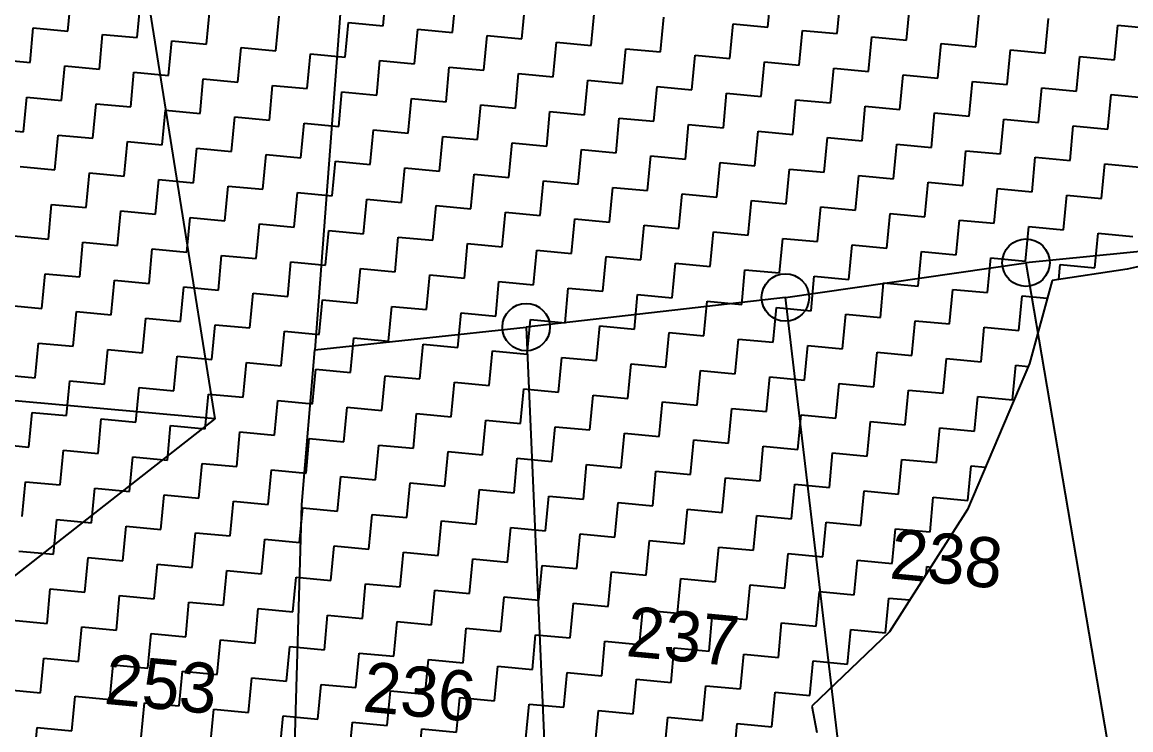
# Model space of a CAD drawing. Header units: metres. Extents: x 279090 to 282389, y 2073542 to 2078104.
# Drawn here: x 279539.4 to 279738.9, y 2077123.9 to 2077251.3 of the extents above; entities that cross this region are included whole.
import ezdxf
from ezdxf.enums import TextEntityAlignment as Align

# ---------------------------------------------------------------- set-up
doc = ezdxf.new("R2010")
doc.units = ezdxf.units.M
doc.header["$LTSCALE"] = 0.3
doc.header["$MEASUREMENT"] = 0
for name, color, linetype in [('POLY_HATCH', 12, 'Continuous'), ('POLY_PARCEL', 6, 'Continuous'), ('TEXT_PARCEL', 7, 'Continuous')]:
    doc.layers.add(name, color=color, linetype=linetype)
doc.styles.add('TEXT_MAP', font='', dxfattribs={"height": 1.8})
doc.styles.get('TEXT_MAP').set_extended_font_data('Kruti Dev 050')

msp = doc.modelspace()

# ---------------------------------------------------------------- linework, layer by layer
for centre in [(279720.06, 2077208.03), (279676.76, 2077201.76), (279630.12, 2077196.43)]:
    msp.add_circle(centre, 4.27)
at = {"layer": 'POLY_HATCH', "linetype": 'Continuous'}
for p, q in [((279547.64, 2077249.72), (279548.23, 2077255.96)), ((279604.38, 2077250.67), (279604.97, 2077256.91)), ((279673.6, 2077250.44), (279674.19, 2077256.68)), ((279560.12, 2077248.55), (279560.71, 2077254.78)), ((279616.86, 2077249.49), (279617.45, 2077255.73)), ((279629.34, 2077248.32), (279629.93, 2077254.55)), ((279686.08, 2077249.26), (279686.67, 2077255.5)), ((279698.56, 2077248.09), (279699.15, 2077254.32)), ((279572.6, 2077247.37), (279573.19, 2077253.61)), ((279585.08, 2077246.19), (279585.67, 2077252.43)), ((279641.82, 2077247.14), (279642.41, 2077253.38)), ((279654.3, 2077245.96), (279654.89, 2077252.2)), ((279711.04, 2077246.91), (279711.63, 2077253.15)), ((279723.52, 2077245.73), (279724.11, 2077251.97)), ((279540.82, 2077244.07), (279541.41, 2077250.31)), ((279541.41, 2077250.31), (279547.64, 2077249.72)), ((279597.56, 2077245.02), (279598.15, 2077251.26)), ((279598.15, 2077251.26), (279604.38, 2077250.67)), ((279610.04, 2077243.84), (279610.62, 2077250.08)), ((279610.62, 2077250.08), (279616.86, 2077249.49)), ((279666.78, 2077244.79), (279667.36, 2077251.03)), ((279667.36, 2077251.03), (279673.6, 2077250.44)), ((279679.26, 2077243.61), (279679.84, 2077249.85)), ((279679.84, 2077249.85), (279686.08, 2077249.26)), ((279736, 2077244.56), (279736.58, 2077250.8)), ((279736.58, 2077250.8), (279742.82, 2077250.21)), ((279553.3, 2077242.89), (279553.88, 2077249.13)), ((279553.88, 2077249.13), (279560.12, 2077248.55)), ((279565.77, 2077241.72), (279566.36, 2077247.96)), ((279566.36, 2077247.96), (279572.6, 2077247.37)), ((279622.51, 2077242.66), (279623.1, 2077248.9)), ((279623.1, 2077248.9), (279629.34, 2077248.32)), ((279691.73, 2077242.43), (279692.32, 2077248.67)), ((279692.32, 2077248.67), (279698.56, 2077248.09)), ((279578.25, 2077240.54), (279578.84, 2077246.78)), ((279578.84, 2077246.78), (279585.08, 2077246.19)), ((279634.99, 2077241.49), (279635.58, 2077247.73)), ((279635.58, 2077247.73), (279641.82, 2077247.14)), ((279647.47, 2077240.31), (279648.06, 2077246.55)), ((279648.06, 2077246.55), (279654.3, 2077245.96)), ((279704.21, 2077241.26), (279704.8, 2077247.5)), ((279704.8, 2077247.5), (279711.04, 2077246.91)), ((279716.69, 2077240.08), (279717.28, 2077246.32)), ((279717.28, 2077246.32), (279723.52, 2077245.73)), ((279534.58, 2077244.66), (279540.82, 2077244.07)), ((279590.73, 2077239.37), (279591.32, 2077245.6)), ((279591.32, 2077245.6), (279597.56, 2077245.02)), ((279603.21, 2077238.19), (279603.8, 2077244.43)), ((279603.8, 2077244.43), (279610.04, 2077243.84)), ((279659.95, 2077239.14), (279660.54, 2077245.37)), ((279660.54, 2077245.37), (279666.78, 2077244.79)), ((279672.43, 2077237.96), (279673.02, 2077244.2)), ((279673.02, 2077244.2), (279679.26, 2077243.61)), ((279729.17, 2077238.91), (279729.76, 2077245.14)), ((279729.76, 2077245.14), (279736, 2077244.56)), ((279546.47, 2077237.24), (279547.06, 2077243.48)), ((279547.06, 2077243.48), (279553.3, 2077242.89)), ((279558.95, 2077236.07), (279559.53, 2077242.31)), ((279559.53, 2077242.31), (279565.77, 2077241.72)), ((279615.69, 2077237.01), (279616.28, 2077243.25)), ((279616.28, 2077243.25), (279622.51, 2077242.66)), ((279628.17, 2077235.84), (279628.75, 2077242.08)), ((279628.75, 2077242.08), (279634.99, 2077241.49)), ((279684.91, 2077236.78), (279685.49, 2077243.02)), ((279685.49, 2077243.02), (279691.73, 2077242.43)), ((279697.38, 2077235.61), (279697.97, 2077241.85)), ((279697.97, 2077241.85), (279704.21, 2077241.26)), ((279571.42, 2077234.89), (279572.01, 2077241.13)), ((279572.01, 2077241.13), (279578.25, 2077240.54)), ((279583.9, 2077233.71), (279584.49, 2077239.95)), ((279584.49, 2077239.95), (279590.73, 2077239.37)), ((279640.64, 2077234.66), (279641.23, 2077240.9)), ((279641.23, 2077240.9), (279647.47, 2077240.31)), ((279709.86, 2077234.43), (279710.45, 2077240.67)), ((279710.45, 2077240.67), (279716.69, 2077240.08)), ((279539.64, 2077231.59), (279540.23, 2077237.83)), ((279540.23, 2077237.83), (279546.47, 2077237.24)), ((279596.38, 2077232.54), (279596.97, 2077238.78)), ((279596.97, 2077238.78), (279603.21, 2077238.19)), ((279653.12, 2077233.48), (279653.71, 2077239.72)), ((279653.71, 2077239.72), (279659.95, 2077239.14)), ((279665.6, 2077232.31), (279666.19, 2077238.55)), ((279666.19, 2077238.55), (279672.43, 2077237.96)), ((279722.34, 2077233.25), (279722.93, 2077239.49)), ((279722.93, 2077239.49), (279729.17, 2077238.91)), ((279734.82, 2077232.08), (279735.41, 2077238.32)), ((279735.41, 2077238.32), (279741.65, 2077237.73)), ((279552.12, 2077230.42), (279552.71, 2077236.65)), ((279552.71, 2077236.65), (279558.95, 2077236.07)), ((279608.86, 2077231.36), (279609.45, 2077237.6)), ((279609.45, 2077237.6), (279615.69, 2077237.01)), ((279621.34, 2077230.19), (279621.93, 2077236.42)), ((279621.93, 2077236.42), (279628.17, 2077235.84)), ((279678.08, 2077231.13), (279678.67, 2077237.37)), ((279678.67, 2077237.37), (279684.91, 2077236.78)), ((279690.56, 2077229.96), (279691.15, 2077236.19)), ((279691.15, 2077236.19), (279697.38, 2077235.61)), ((279564.6, 2077229.24), (279565.19, 2077235.48)), ((279565.19, 2077235.48), (279571.42, 2077234.89)), ((279577.08, 2077228.06), (279577.66, 2077234.3)), ((279577.66, 2077234.3), (279583.9, 2077233.71)), ((279633.82, 2077229.01), (279634.4, 2077235.25)), ((279634.4, 2077235.25), (279640.64, 2077234.66)), ((279646.29, 2077227.83), (279646.88, 2077234.07)), ((279646.88, 2077234.07), (279653.12, 2077233.48)), ((279703.04, 2077228.78), (279703.62, 2077235.02)), ((279703.62, 2077235.02), (279709.86, 2077234.43)), ((279715.51, 2077227.6), (279716.1, 2077233.84)), ((279716.1, 2077233.84), (279722.34, 2077233.25)), ((279533.4, 2077232.18), (279539.64, 2077231.59)), ((279589.55, 2077226.89), (279590.14, 2077233.13)), ((279590.14, 2077233.13), (279596.38, 2077232.54)), ((279602.03, 2077225.71), (279602.62, 2077231.95)), ((279602.62, 2077231.95), (279608.86, 2077231.36)), ((279658.77, 2077226.66), (279659.36, 2077232.9)), ((279659.36, 2077232.9), (279665.6, 2077232.31)), ((279727.99, 2077226.43), (279728.58, 2077232.67)), ((279728.58, 2077232.67), (279734.82, 2077232.08)), ((279545.29, 2077224.76), (279545.88, 2077231)), ((279545.88, 2077231), (279552.12, 2077230.42)), ((279557.77, 2077223.59), (279558.36, 2077229.83)), ((279558.36, 2077229.83), (279564.6, 2077229.24)), ((279614.51, 2077224.53), (279615.1, 2077230.77)), ((279615.1, 2077230.77), (279621.34, 2077230.19)), ((279671.25, 2077225.48), (279671.84, 2077231.72)), ((279671.84, 2077231.72), (279678.08, 2077231.13)), ((279683.73, 2077224.3), (279684.32, 2077230.54)), ((279684.32, 2077230.54), (279690.56, 2077229.96)), ((279570.25, 2077222.41), (279570.84, 2077228.65)), ((279570.84, 2077228.65), (279577.08, 2077228.06)), ((279626.99, 2077223.36), (279627.58, 2077229.6)), ((279627.58, 2077229.6), (279633.82, 2077229.01)), ((279639.47, 2077222.18), (279640.06, 2077228.42)), ((279640.06, 2077228.42), (279646.29, 2077227.83)), ((279696.21, 2077223.13), (279696.8, 2077229.37)), ((279696.8, 2077229.37), (279703.04, 2077228.78)), ((279708.69, 2077221.95), (279709.27, 2077228.19)), ((279709.27, 2077228.19), (279715.51, 2077227.6)), ((279582.73, 2077221.24), (279583.32, 2077227.48)), ((279583.32, 2077227.48), (279589.55, 2077226.89)), ((279595.21, 2077220.06), (279595.79, 2077226.3)), ((279595.79, 2077226.3), (279602.03, 2077225.71)), ((279651.95, 2077221.01), (279652.53, 2077227.25)), ((279652.53, 2077227.25), (279658.77, 2077226.66)), ((279664.42, 2077219.83), (279665.01, 2077226.07)), ((279665.01, 2077226.07), (279671.25, 2077225.48)), ((279721.16, 2077220.78), (279721.75, 2077227.02)), ((279721.75, 2077227.02), (279727.99, 2077226.43)), ((279733.64, 2077219.6), (279734.23, 2077225.84)), ((279734.23, 2077225.84), (279740.47, 2077225.25)), ((279539.05, 2077225.35), (279545.29, 2077224.76)), ((279550.94, 2077217.94), (279551.53, 2077224.18)), ((279551.53, 2077224.18), (279557.77, 2077223.59)), ((279607.68, 2077218.88), (279608.27, 2077225.12)), ((279608.27, 2077225.12), (279614.51, 2077224.53)), ((279620.16, 2077217.71), (279620.75, 2077223.95)), ((279620.75, 2077223.95), (279626.99, 2077223.36)), ((279676.9, 2077218.65), (279677.49, 2077224.89)), ((279677.49, 2077224.89), (279683.73, 2077224.3)), ((279563.42, 2077216.76), (279564.01, 2077223)), ((279564.01, 2077223), (279570.25, 2077222.41)), ((279575.9, 2077215.58), (279576.49, 2077221.82)), ((279576.49, 2077221.82), (279582.73, 2077221.24)), ((279632.64, 2077216.53), (279633.23, 2077222.77)), ((279633.23, 2077222.77), (279639.47, 2077222.18)), ((279689.38, 2077217.48), (279689.97, 2077223.72)), ((279689.97, 2077223.72), (279696.21, 2077223.13)), ((279701.86, 2077216.3), (279702.45, 2077222.54)), ((279702.45, 2077222.54), (279708.69, 2077221.95)), ((279588.38, 2077214.41), (279588.97, 2077220.65)), ((279588.97, 2077220.65), (279595.21, 2077220.06)), ((279645.12, 2077215.35), (279645.71, 2077221.59)), ((279645.71, 2077221.59), (279651.95, 2077221.01)), ((279657.6, 2077214.18), (279658.19, 2077220.42)), ((279658.19, 2077220.42), (279664.42, 2077219.83)), ((279714.34, 2077215.12), (279714.93, 2077221.36)), ((279714.93, 2077221.36), (279721.16, 2077220.78)), ((279726.82, 2077213.95), (279727.4, 2077220.19)), ((279727.4, 2077220.19), (279733.64, 2077219.6)), ((279544.12, 2077212.29), (279544.7, 2077218.53)), ((279544.7, 2077218.53), (279550.94, 2077217.94)), ((279600.86, 2077213.23), (279601.44, 2077219.47)), ((279601.44, 2077219.47), (279607.68, 2077218.88)), ((279613.33, 2077212.06), (279613.92, 2077218.3)), ((279613.92, 2077218.3), (279620.16, 2077217.71)), ((279670.08, 2077213), (279670.66, 2077219.24)), ((279670.66, 2077219.24), (279676.9, 2077218.65)), ((279682.55, 2077211.83), (279683.14, 2077218.07)), ((279683.14, 2077218.07), (279689.38, 2077217.48)), ((279556.59, 2077211.11), (279557.18, 2077217.35)), ((279557.18, 2077217.35), (279563.42, 2077216.76)), ((279569.07, 2077209.93), (279569.66, 2077216.17)), ((279569.66, 2077216.17), (279575.9, 2077215.58)), ((279625.81, 2077210.88), (279626.4, 2077217.12)), ((279626.4, 2077217.12), (279632.64, 2077216.53)), ((279638.29, 2077209.7), (279638.88, 2077215.94)), ((279638.88, 2077215.94), (279645.12, 2077215.35)), ((279695.03, 2077210.65), (279695.62, 2077216.89)), ((279695.62, 2077216.89), (279701.86, 2077216.3)), ((279581.55, 2077208.76), (279582.14, 2077215)), ((279582.14, 2077215), (279588.38, 2077214.41)), ((279650.77, 2077208.53), (279651.36, 2077214.77)), ((279651.36, 2077214.77), (279657.6, 2077214.18)), ((279707.51, 2077209.47), (279708.1, 2077215.71)), ((279708.1, 2077215.71), (279714.34, 2077215.12)), ((279719.99, 2077208.3), (279720.58, 2077214.54)), ((279720.58, 2077214.54), (279726.82, 2077213.95)), ((279537.88, 2077212.87), (279544.12, 2077212.29)), ((279594.03, 2077207.58), (279594.62, 2077213.82)), ((279594.62, 2077213.82), (279600.86, 2077213.23)), ((279606.51, 2077206.41), (279607.1, 2077212.64)), ((279607.1, 2077212.64), (279613.33, 2077212.06)), ((279663.25, 2077207.35), (279663.84, 2077213.59)), ((279663.84, 2077213.59), (279670.08, 2077213)), ((279675.73, 2077206.18), (279676.31, 2077212.41)), ((279676.31, 2077212.41), (279682.55, 2077211.83)), ((279732.47, 2077207.12), (279733.06, 2077213.36)), ((279733.06, 2077213.36), (279739.29, 2077212.77)), ((279549.77, 2077205.46), (279550.35, 2077211.7)), ((279550.35, 2077211.7), (279556.59, 2077211.11)), ((279562.25, 2077204.28), (279562.83, 2077210.52)), ((279562.83, 2077210.52), (279569.07, 2077209.93)), ((279618.99, 2077205.23), (279619.57, 2077211.47)), ((279619.57, 2077211.47), (279625.81, 2077210.88)), ((279631.46, 2077204.05), (279632.05, 2077210.29)), ((279632.05, 2077210.29), (279638.29, 2077209.7)), ((279688.2, 2077205), (279688.79, 2077211.24)), ((279688.79, 2077211.24), (279695.03, 2077210.65)), ((279700.68, 2077203.82), (279701.27, 2077210.06)), ((279701.27, 2077210.06), (279707.51, 2077209.47)), ((279574.72, 2077203.11), (279575.31, 2077209.35)), ((279575.31, 2077209.35), (279581.55, 2077208.76)), ((279587.2, 2077201.93), (279587.79, 2077208.17)), ((279587.79, 2077208.17), (279594.03, 2077207.58)), ((279643.94, 2077202.88), (279644.53, 2077209.12)), ((279644.53, 2077209.12), (279650.77, 2077208.53)), ((279656.42, 2077201.7), (279657.01, 2077207.94)), ((279657.01, 2077207.94), (279663.25, 2077207.35)), ((279713.16, 2077202.65), (279713.75, 2077208.89)), ((279713.75, 2077208.89), (279719.99, 2077208.3)), ((279542.94, 2077199.81), (279543.53, 2077206.05)), ((279543.53, 2077206.05), (279549.77, 2077205.46)), ((279599.68, 2077200.75), (279600.27, 2077206.99)), ((279600.27, 2077206.99), (279606.51, 2077206.41)), ((279668.9, 2077200.52), (279669.49, 2077206.76)), ((279669.49, 2077206.76), (279675.73, 2077206.18)), ((279725.97, 2077205), (279726.23, 2077207.71)), ((279726.23, 2077207.71), (279732.47, 2077207.12)), ((279555.42, 2077198.63), (279556.01, 2077204.87)), ((279556.01, 2077204.87), (279562.25, 2077204.28)), ((279612.16, 2077199.58), (279612.75, 2077205.82)), ((279612.75, 2077205.82), (279618.99, 2077205.23)), ((279624.64, 2077198.4), (279625.22, 2077204.64)), ((279625.22, 2077204.64), (279631.46, 2077204.05)), ((279681.38, 2077199.35), (279681.97, 2077205.59)), ((279681.97, 2077205.59), (279688.2, 2077205)), ((279693.86, 2077198.17), (279694.44, 2077204.41)), ((279694.44, 2077204.41), (279700.68, 2077203.82)), ((279567.9, 2077197.46), (279568.48, 2077203.69)), ((279568.48, 2077203.69), (279574.72, 2077203.11)), ((279580.37, 2077196.28), (279580.96, 2077202.52)), ((279580.96, 2077202.52), (279587.2, 2077201.93)), ((279637.12, 2077197.23), (279637.7, 2077203.46)), ((279637.7, 2077203.46), (279643.94, 2077202.88)), ((279649.59, 2077196.05), (279650.18, 2077202.29)), ((279650.18, 2077202.29), (279656.42, 2077201.7)), ((279706.33, 2077197), (279706.92, 2077203.23)), ((279706.92, 2077203.23), (279713.16, 2077202.65)), ((279718.81, 2077195.82), (279719.4, 2077202.06)), ((279719.4, 2077202.06), (279723.9, 2077201.63)), ((279536.7, 2077200.4), (279542.94, 2077199.81)), ((279592.85, 2077195.1), (279593.44, 2077201.34)), ((279593.44, 2077201.34), (279599.68, 2077200.75)), ((279605.33, 2077193.93), (279605.92, 2077200.17)), ((279605.92, 2077200.17), (279612.16, 2077199.58)), ((279662.07, 2077194.87), (279662.66, 2077201.11)), ((279662.66, 2077201.11), (279668.9, 2077200.52)), ((279674.55, 2077193.7), (279675.14, 2077199.94)), ((279675.14, 2077199.94), (279681.38, 2077199.35)), ((279548.59, 2077192.98), (279549.18, 2077199.22)), ((279549.18, 2077199.22), (279555.42, 2077198.63)), ((279561.07, 2077191.8), (279561.66, 2077198.04)), ((279561.66, 2077198.04), (279567.9, 2077197.46)), ((279617.81, 2077192.75), (279618.4, 2077198.99)), ((279618.4, 2077198.99), (279624.64, 2077198.4)), ((279687.03, 2077192.52), (279687.62, 2077198.76)), ((279687.62, 2077198.76), (279693.86, 2077198.17)), ((279573.55, 2077190.63), (279574.14, 2077196.87)), ((279574.14, 2077196.87), (279580.37, 2077196.28)), ((279630.29, 2077191.57), (279630.88, 2077197.81)), ((279630.88, 2077197.81), (279637.12, 2077197.23)), ((279642.77, 2077190.4), (279643.35, 2077196.64)), ((279643.35, 2077196.64), (279649.59, 2077196.05)), ((279699.51, 2077191.34), (279700.1, 2077197.58)), ((279700.1, 2077197.58), (279706.33, 2077197)), ((279711.99, 2077190.17), (279712.57, 2077196.41)), ((279712.57, 2077196.41), (279718.81, 2077195.82)), ((279586.03, 2077189.45), (279586.61, 2077195.69)), ((279586.61, 2077195.69), (279592.85, 2077195.1)), ((279598.5, 2077188.28), (279599.09, 2077194.51)), ((279599.09, 2077194.51), (279605.33, 2077193.93)), ((279655.24, 2077189.22), (279655.83, 2077195.46)), ((279655.83, 2077195.46), (279662.07, 2077194.87)), ((279667.72, 2077188.05), (279668.31, 2077194.29)), ((279668.31, 2077194.29), (279674.55, 2077193.7)), ((279541.76, 2077187.33), (279542.35, 2077193.57)), ((279542.35, 2077193.57), (279548.59, 2077192.98)), ((279554.24, 2077186.15), (279554.83, 2077192.39)), ((279554.83, 2077192.39), (279561.07, 2077191.8)), ((279610.98, 2077187.1), (279611.57, 2077193.34)), ((279611.57, 2077193.34), (279617.81, 2077192.75)), ((279623.46, 2077185.92), (279624.05, 2077192.16)), ((279624.05, 2077192.16), (279630.29, 2077191.57)), ((279680.2, 2077186.87), (279680.79, 2077193.11)), ((279680.79, 2077193.11), (279687.03, 2077192.52)), ((279692.68, 2077185.69), (279693.27, 2077191.93)), ((279693.27, 2077191.93), (279699.51, 2077191.34)), ((279566.72, 2077184.98), (279567.31, 2077191.22)), ((279567.31, 2077191.22), (279573.55, 2077190.63)), ((279579.2, 2077183.8), (279579.79, 2077190.04)), ((279579.79, 2077190.04), (279586.03, 2077189.45)), ((279635.94, 2077184.75), (279636.53, 2077190.99)), ((279636.53, 2077190.99), (279642.77, 2077190.4)), ((279705.16, 2077184.52), (279705.75, 2077190.76)), ((279705.75, 2077190.76), (279711.99, 2077190.17)), ((279535.52, 2077187.92), (279541.76, 2077187.33)), ((279591.68, 2077182.62), (279592.26, 2077188.86)), ((279592.26, 2077188.86), (279598.5, 2077188.28)), ((279648.42, 2077183.57), (279649.01, 2077189.81)), ((279649.01, 2077189.81), (279655.24, 2077189.22)), ((279660.9, 2077182.39), (279661.48, 2077188.63)), ((279661.48, 2077188.63), (279667.72, 2077188.05)), ((279717.64, 2077183.34), (279718.22, 2077189.58)), ((279718.22, 2077189.58), (279720.48, 2077189.37)), ((279547.41, 2077180.5), (279548, 2077186.74)), ((279548, 2077186.74), (279554.24, 2077186.15)), ((279604.16, 2077181.45), (279604.74, 2077187.69)), ((279604.74, 2077187.69), (279610.98, 2077187.1)), ((279616.63, 2077180.27), (279617.22, 2077186.51)), ((279617.22, 2077186.51), (279623.46, 2077185.92)), ((279673.37, 2077181.22), (279673.96, 2077187.46)), ((279673.96, 2077187.46), (279680.2, 2077186.87)), ((279685.85, 2077180.04), (279686.44, 2077186.28)), ((279686.44, 2077186.28), (279692.68, 2077185.69)), ((279559.89, 2077179.33), (279560.48, 2077185.57)), ((279560.48, 2077185.57), (279566.72, 2077184.98)), ((279572.37, 2077178.15), (279572.96, 2077184.39)), ((279572.96, 2077184.39), (279579.2, 2077183.8)), ((279629.11, 2077179.1), (279629.7, 2077185.34)), ((279629.7, 2077185.34), (279635.94, 2077184.75)), ((279641.59, 2077177.92), (279642.18, 2077184.16)), ((279642.18, 2077184.16), (279648.42, 2077183.57)), ((279698.33, 2077178.87), (279698.92, 2077185.11)), ((279698.92, 2077185.11), (279705.16, 2077184.52)), ((279710.81, 2077177.69), (279711.4, 2077183.93)), ((279711.4, 2077183.93), (279717.64, 2077183.34)), ((279584.85, 2077176.97), (279585.44, 2077183.21)), ((279585.44, 2077183.21), (279591.68, 2077182.62)), ((279597.33, 2077175.8), (279597.92, 2077182.04)), ((279597.92, 2077182.04), (279604.16, 2077181.45)), ((279654.07, 2077176.74), (279654.66, 2077182.98)), ((279654.66, 2077182.98), (279660.9, 2077182.39)), ((279540.59, 2077174.85), (279541.18, 2077181.09)), ((279541.18, 2077181.09), (279547.41, 2077180.5)), ((279609.81, 2077174.62), (279610.39, 2077180.86)), ((279610.39, 2077180.86), (279616.63, 2077180.27)), ((279666.55, 2077175.57), (279667.13, 2077181.81)), ((279667.13, 2077181.81), (279673.37, 2077181.22)), ((279679.03, 2077174.39), (279679.61, 2077180.63)), ((279679.61, 2077180.63), (279685.85, 2077180.04)), ((279553.07, 2077173.67), (279553.65, 2077179.91)), ((279553.65, 2077179.91), (279559.89, 2077179.33)), ((279565.54, 2077172.5), (279566.13, 2077178.74)), ((279566.13, 2077178.74), (279572.37, 2077178.15)), ((279622.28, 2077173.45), (279622.87, 2077179.68)), ((279622.87, 2077179.68), (279629.11, 2077179.1)), ((279634.76, 2077172.27), (279635.35, 2077178.51)), ((279635.35, 2077178.51), (279641.59, 2077177.92)), ((279691.5, 2077173.22), (279692.09, 2077179.45)), ((279692.09, 2077179.45), (279698.33, 2077178.87)), ((279703.98, 2077172.04), (279704.57, 2077178.28)), ((279704.57, 2077178.28), (279710.81, 2077177.69)), ((279578.02, 2077171.32), (279578.61, 2077177.56)), ((279578.61, 2077177.56), (279584.85, 2077176.97)), ((279590.5, 2077170.15), (279591.09, 2077176.39)), ((279591.09, 2077176.39), (279597.33, 2077175.8)), ((279647.24, 2077171.09), (279647.83, 2077177.33)), ((279647.83, 2077177.33), (279654.07, 2077176.74)), ((279659.72, 2077169.92), (279660.31, 2077176.16)), ((279660.31, 2077176.16), (279666.55, 2077175.57)), ((279534.35, 2077175.44), (279540.59, 2077174.85)), ((279546.24, 2077168.02), (279546.83, 2077174.26)), ((279546.83, 2077174.26), (279553.07, 2077173.67)), ((279602.98, 2077168.97), (279603.57, 2077175.21)), ((279603.57, 2077175.21), (279609.81, 2077174.62)), ((279615.46, 2077167.79), (279616.05, 2077174.03)), ((279616.05, 2077174.03), (279622.28, 2077173.45)), ((279672.2, 2077168.74), (279672.79, 2077174.98)), ((279672.79, 2077174.98), (279679.03, 2077174.39)), ((279558.72, 2077166.85), (279559.3, 2077173.09)), ((279559.3, 2077173.09), (279565.54, 2077172.5)), ((279627.94, 2077166.62), (279628.52, 2077172.86)), ((279628.52, 2077172.86), (279634.76, 2077172.27)), ((279684.68, 2077167.56), (279685.26, 2077173.8)), ((279685.26, 2077173.8), (279691.5, 2077173.22)), ((279697.15, 2077166.39), (279697.74, 2077172.63)), ((279697.74, 2077172.63), (279703.98, 2077172.04)), ((279571.19, 2077165.67), (279571.78, 2077171.91)), ((279571.78, 2077171.91), (279578.02, 2077171.32)), ((279583.67, 2077164.5), (279584.26, 2077170.73)), ((279584.26, 2077170.73), (279590.5, 2077170.15)), ((279640.41, 2077165.44), (279641, 2077171.68)), ((279641, 2077171.68), (279647.24, 2077171.09)), ((279652.89, 2077164.27), (279653.48, 2077170.5)), ((279653.48, 2077170.5), (279659.72, 2077169.92)), ((279709.63, 2077165.21), (279710.22, 2077171.45)), ((279710.22, 2077171.45), (279712.78, 2077171.21)), ((279539.41, 2077162.37), (279540, 2077168.61)), ((279540, 2077168.61), (279546.24, 2077168.02)), ((279596.15, 2077163.32), (279596.74, 2077169.56)), ((279596.74, 2077169.56), (279602.98, 2077168.97)), ((279608.63, 2077162.14), (279609.22, 2077168.38)), ((279609.22, 2077168.38), (279615.46, 2077167.79)), ((279665.37, 2077163.09), (279665.96, 2077169.33)), ((279665.96, 2077169.33), (279672.2, 2077168.74)), ((279677.85, 2077161.91), (279678.44, 2077168.15)), ((279678.44, 2077168.15), (279684.68, 2077167.56)), ((279551.89, 2077161.2), (279552.48, 2077167.44)), ((279552.48, 2077167.44), (279558.72, 2077166.85)), ((279564.37, 2077160.02), (279564.96, 2077166.26)), ((279564.96, 2077166.26), (279571.19, 2077165.67)), ((279621.11, 2077160.97), (279621.7, 2077167.21)), ((279621.7, 2077167.21), (279627.94, 2077166.62)), ((279633.59, 2077159.79), (279634.17, 2077166.03)), ((279634.17, 2077166.03), (279640.41, 2077165.44)), ((279690.33, 2077160.74), (279690.92, 2077166.98)), ((279690.92, 2077166.98), (279697.15, 2077166.39)), ((279576.85, 2077158.84), (279577.43, 2077165.08)), ((279577.43, 2077165.08), (279583.67, 2077164.5)), ((279646.06, 2077158.61), (279646.65, 2077164.85)), ((279646.65, 2077164.85), (279652.89, 2077164.27)), ((279702.81, 2077159.56), (279703.39, 2077165.8)), ((279703.39, 2077165.8), (279709.63, 2077165.21)), ((279589.32, 2077157.67), (279589.91, 2077163.91)), ((279589.91, 2077163.91), (279596.15, 2077163.32)), ((279601.8, 2077156.49), (279602.39, 2077162.73)), ((279602.39, 2077162.73), (279608.63, 2077162.14)), ((279658.54, 2077157.44), (279659.13, 2077163.68)), ((279659.13, 2077163.68), (279665.37, 2077163.09)), ((279671.02, 2077156.26), (279671.61, 2077162.5)), ((279671.61, 2077162.5), (279677.85, 2077161.91)), ((279545.06, 2077155.55), (279545.65, 2077161.78)), ((279545.65, 2077161.78), (279551.89, 2077161.2)), ((279557.54, 2077154.37), (279558.13, 2077160.61)), ((279558.13, 2077160.61), (279564.37, 2077160.02)), ((279614.28, 2077155.32), (279614.87, 2077161.55)), ((279614.87, 2077161.55), (279621.11, 2077160.97)), ((279626.76, 2077154.14), (279627.35, 2077160.38)), ((279627.35, 2077160.38), (279633.59, 2077159.79)), ((279683.5, 2077155.09), (279684.09, 2077161.32)), ((279684.09, 2077161.32), (279690.33, 2077160.74)), ((279695.98, 2077153.91), (279696.57, 2077160.15)), ((279696.57, 2077160.15), (279702.81, 2077159.56)), ((279570.02, 2077153.19), (279570.61, 2077159.43)), ((279570.61, 2077159.43), (279576.85, 2077158.84)), ((279582.5, 2077152.02), (279583.09, 2077158.26)), ((279583.09, 2077158.26), (279589.32, 2077157.67)), ((279639.24, 2077152.96), (279639.83, 2077159.2)), ((279639.83, 2077159.2), (279646.06, 2077158.61)), ((279651.72, 2077151.79), (279652.3, 2077158.03)), ((279652.3, 2077158.03), (279658.54, 2077157.44)), ((279538.82, 2077156.13), (279545.06, 2077155.55)), ((279594.98, 2077150.84), (279595.56, 2077157.08)), ((279595.56, 2077157.08), (279601.8, 2077156.49)), ((279664.19, 2077150.61), (279664.78, 2077156.85)), ((279664.78, 2077156.85), (279671.02, 2077156.26)), ((279550.71, 2077148.72), (279551.3, 2077154.96)), ((279551.3, 2077154.96), (279557.54, 2077154.37)), ((279607.45, 2077149.66), (279608.04, 2077155.9)), ((279608.04, 2077155.9), (279614.28, 2077155.32)), ((279619.93, 2077148.49), (279620.52, 2077154.73)), ((279620.52, 2077154.73), (279626.76, 2077154.14)), ((279676.67, 2077149.43), (279677.26, 2077155.67)), ((279677.26, 2077155.67), (279683.5, 2077155.09)), ((279689.15, 2077148.26), (279689.74, 2077154.5)), ((279689.74, 2077154.5), (279695.98, 2077153.91)), ((279563.19, 2077147.54), (279563.78, 2077153.78)), ((279563.78, 2077153.78), (279570.02, 2077153.19)), ((279575.67, 2077146.37), (279576.26, 2077152.61)), ((279576.26, 2077152.61), (279582.5, 2077152.02)), ((279632.41, 2077147.31), (279633, 2077153.55)), ((279633, 2077153.55), (279639.24, 2077152.96)), ((279644.89, 2077146.14), (279645.48, 2077152.38)), ((279645.48, 2077152.38), (279651.72, 2077151.79)), ((279702.08, 2077151.91), (279702.22, 2077153.32)), ((279702.22, 2077153.32), (279702.94, 2077153.25)), ((279588.15, 2077145.19), (279588.74, 2077151.43)), ((279588.74, 2077151.43), (279594.98, 2077150.84)), ((279600.63, 2077144.01), (279601.21, 2077150.25)), ((279601.21, 2077150.25), (279607.45, 2077149.66)), ((279657.37, 2077144.96), (279657.96, 2077151.2)), ((279657.96, 2077151.2), (279664.19, 2077150.61)), ((279669.85, 2077143.78), (279670.43, 2077150.02)), ((279670.43, 2077150.02), (279676.67, 2077149.43)), ((279543.89, 2077143.07), (279544.47, 2077149.31)), ((279544.47, 2077149.31), (279550.71, 2077148.72)), ((279556.36, 2077141.89), (279556.95, 2077148.13)), ((279556.95, 2077148.13), (279563.19, 2077147.54)), ((279613.1, 2077142.84), (279613.69, 2077149.08)), ((279613.69, 2077149.08), (279619.93, 2077148.49)), ((279682.32, 2077142.61), (279682.91, 2077148.85)), ((279682.91, 2077148.85), (279689.15, 2077148.26)), ((279568.84, 2077140.71), (279569.43, 2077146.95)), ((279569.43, 2077146.95), (279575.67, 2077146.37)), ((279625.58, 2077141.66), (279626.17, 2077147.9)), ((279626.17, 2077147.9), (279632.41, 2077147.31)), ((279638.06, 2077140.48), (279638.65, 2077146.72)), ((279638.65, 2077146.72), (279644.89, 2077146.14)), ((279694.8, 2077141.43), (279695.39, 2077147.67)), ((279695.39, 2077147.67), (279699.14, 2077147.32)), ((279581.32, 2077139.54), (279581.91, 2077145.78)), ((279581.91, 2077145.78), (279588.15, 2077145.19)), ((279593.8, 2077138.36), (279594.39, 2077144.6)), ((279594.39, 2077144.6), (279600.63, 2077144.01)), ((279650.54, 2077139.31), (279651.13, 2077145.55)), ((279651.13, 2077145.55), (279657.37, 2077144.96)), ((279663.02, 2077138.13), (279663.61, 2077144.37)), ((279663.61, 2077144.37), (279669.85, 2077143.78)), ((279537.65, 2077143.66), (279543.89, 2077143.07)), ((279549.54, 2077136.24), (279550.12, 2077142.48)), ((279550.12, 2077142.48), (279556.36, 2077141.89)), ((279606.28, 2077137.19), (279606.87, 2077143.43)), ((279606.87, 2077143.43), (279613.1, 2077142.84)), ((279618.76, 2077136.01), (279619.34, 2077142.25)), ((279619.34, 2077142.25), (279625.58, 2077141.66)), ((279675.5, 2077136.96), (279676.08, 2077143.2)), ((279676.08, 2077143.2), (279682.32, 2077142.61)), ((279687.97, 2077135.78), (279688.56, 2077142.02)), ((279688.56, 2077142.02), (279694.8, 2077141.43)), ((279562.02, 2077135.06), (279562.6, 2077141.3)), ((279562.6, 2077141.3), (279568.84, 2077140.71)), ((279574.49, 2077133.89), (279575.08, 2077140.13)), ((279575.08, 2077140.13), (279581.32, 2077139.54)), ((279631.23, 2077134.83), (279631.82, 2077141.07)), ((279631.82, 2077141.07), (279638.06, 2077140.48)), ((279586.97, 2077132.71), (279587.56, 2077138.95)), ((279587.56, 2077138.95), (279593.8, 2077138.36)), ((279643.71, 2077133.66), (279644.3, 2077139.9)), ((279644.3, 2077139.9), (279650.54, 2077139.31)), ((279656.19, 2077132.48), (279656.78, 2077138.72)), ((279656.78, 2077138.72), (279663.02, 2077138.13)), ((279542.71, 2077130.59), (279543.3, 2077136.83)), ((279543.3, 2077136.83), (279549.54, 2077136.24)), ((279599.45, 2077131.54), (279600.04, 2077137.77)), ((279600.04, 2077137.77), (279606.28, 2077137.19)), ((279611.93, 2077130.36), (279612.52, 2077136.6)), ((279612.52, 2077136.6), (279618.76, 2077136.01)), ((279668.67, 2077131.31), (279669.26, 2077137.54)), ((279669.26, 2077137.54), (279675.5, 2077136.96)), ((279681.15, 2077130.13), (279681.74, 2077136.37)), ((279681.74, 2077136.37), (279687.97, 2077135.78)), ((279555.19, 2077129.41), (279555.78, 2077135.65)), ((279555.78, 2077135.65), (279562.02, 2077135.06)), ((279567.67, 2077128.24), (279568.25, 2077134.48)), ((279568.25, 2077134.48), (279574.49, 2077133.89)), ((279624.41, 2077129.18), (279624.99, 2077135.42)), ((279624.99, 2077135.42), (279631.23, 2077134.83)), ((279636.89, 2077128.01), (279637.47, 2077134.25)), ((279637.47, 2077134.25), (279643.71, 2077133.66)), ((279580.14, 2077127.06), (279580.73, 2077133.3)), ((279580.73, 2077133.3), (279586.97, 2077132.71)), ((279592.62, 2077125.88), (279593.21, 2077132.12)), ((279593.21, 2077132.12), (279599.45, 2077131.54)), ((279649.36, 2077126.83), (279649.95, 2077133.07)), ((279649.95, 2077133.07), (279656.19, 2077132.48)), ((279536.47, 2077131.18), (279542.71, 2077130.59)), ((279605.1, 2077124.71), (279605.69, 2077130.95)), ((279605.69, 2077130.95), (279611.93, 2077130.36)), ((279661.84, 2077125.65), (279662.43, 2077131.89)), ((279662.43, 2077131.89), (279668.67, 2077131.31)), ((279674.32, 2077124.48), (279674.91, 2077130.72)), ((279674.91, 2077130.72), (279681.15, 2077130.13)), ((279548.36, 2077123.76), (279548.95, 2077130)), ((279548.95, 2077130), (279555.19, 2077129.41)), ((279560.84, 2077122.59), (279561.43, 2077128.82)), ((279561.43, 2077128.82), (279567.67, 2077128.24)), ((279617.58, 2077123.53), (279618.17, 2077129.77)), ((279618.17, 2077129.77), (279624.41, 2077129.18)), ((279630.06, 2077122.36), (279630.65, 2077128.59)), ((279630.65, 2077128.59), (279636.89, 2077128.01)), ((279573.32, 2077121.41), (279573.91, 2077127.65)), ((279573.91, 2077127.65), (279580.14, 2077127.06)), ((279585.8, 2077120.23), (279586.38, 2077126.47)), ((279586.38, 2077126.47), (279592.62, 2077125.88)), ((279642.54, 2077121.18), (279643.12, 2077127.42)), ((279643.12, 2077127.42), (279649.36, 2077126.83)), ((279655.01, 2077120), (279655.6, 2077126.24)), ((279655.6, 2077126.24), (279661.84, 2077125.65)), ((279541.53, 2077118.11), (279542.12, 2077124.35)), ((279542.12, 2077124.35), (279548.36, 2077123.76)), ((279598.27, 2077119.06), (279598.86, 2077125.3)), ((279598.86, 2077125.3), (279605.1, 2077124.71)), ((279610.75, 2077117.88), (279611.34, 2077124.12)), ((279611.34, 2077124.12), (279617.58, 2077123.53)), ((279667.49, 2077118.83), (279668.08, 2077125.07)), ((279668.08, 2077125.07), (279674.32, 2077124.48))]:
    msp.add_line(p, q, dxfattribs=at)
at = {"layer": 'POLY_HATCH'}
for p, q in [((279759.4, 2077211.55), (279738.29, 2077206.87)), ((279738.29, 2077206.87), (279724.77, 2077204.81)), ((279724.77, 2077204.81), (279720.69, 2077189.87)), ((279720.69, 2077189.87), (279709.55, 2077163.58)), ((279709.55, 2077163.58), (279695.48, 2077141.58)), ((279695.48, 2077141.58), (279681.55, 2077128.23)), ((279681.55, 2077128.23), (279682.44, 2077123.48))]:
    msp.add_line(p, q, dxfattribs=at)
at = {"layer": 'POLY_PARCEL'}
for p, q in [((279574.17, 2077179.93), (279553.66, 2077308.72)), ((279600.85, 2077308.33), (279592.06, 2077192.33)), ((279767.44, 2077212.67), (279720.06, 2077208.03)), ((279676.76, 2077201.76), (279720.06, 2077208.03)), ((279720.06, 2077208.03), (279735.89, 2077114.94)), ((279676.76, 2077201.76), (279630.12, 2077196.43)), ((279688.74, 2077101.07), (279676.76, 2077201.76)), ((279592.06, 2077192.33), (279630.12, 2077196.43)), ((279630.12, 2077196.43), (279635.17, 2077079.45)), ((279589.77, 2077164.51), (279592.06, 2077192.33)), ((279574.17, 2077179.93), (279493.78, 2077187.06)), ((279527.5, 2077143.38), (279574.17, 2077179.93)), ((279587.57, 2077089.58), (279589.77, 2077164.51))]:
    msp.add_line(p, q, dxfattribs=at)

# ---------------------------------------------------------------- texts
at = {"layer": 'TEXT_PARCEL', "style": 'TEXT_MAP'}
for s, p in [('238', (279705.79, 2077154.76)), ('237', (279658.36, 2077140.78)), ('253', (279564.44, 2077132.19)), ('236', (279610.94, 2077130.82))]:
    msp.add_text(s, height=9.024, rotation=354.6152, dxfattribs=at).set_placement(p, align=Align.MIDDLE)

doc.saveas('drawing.dxf')
